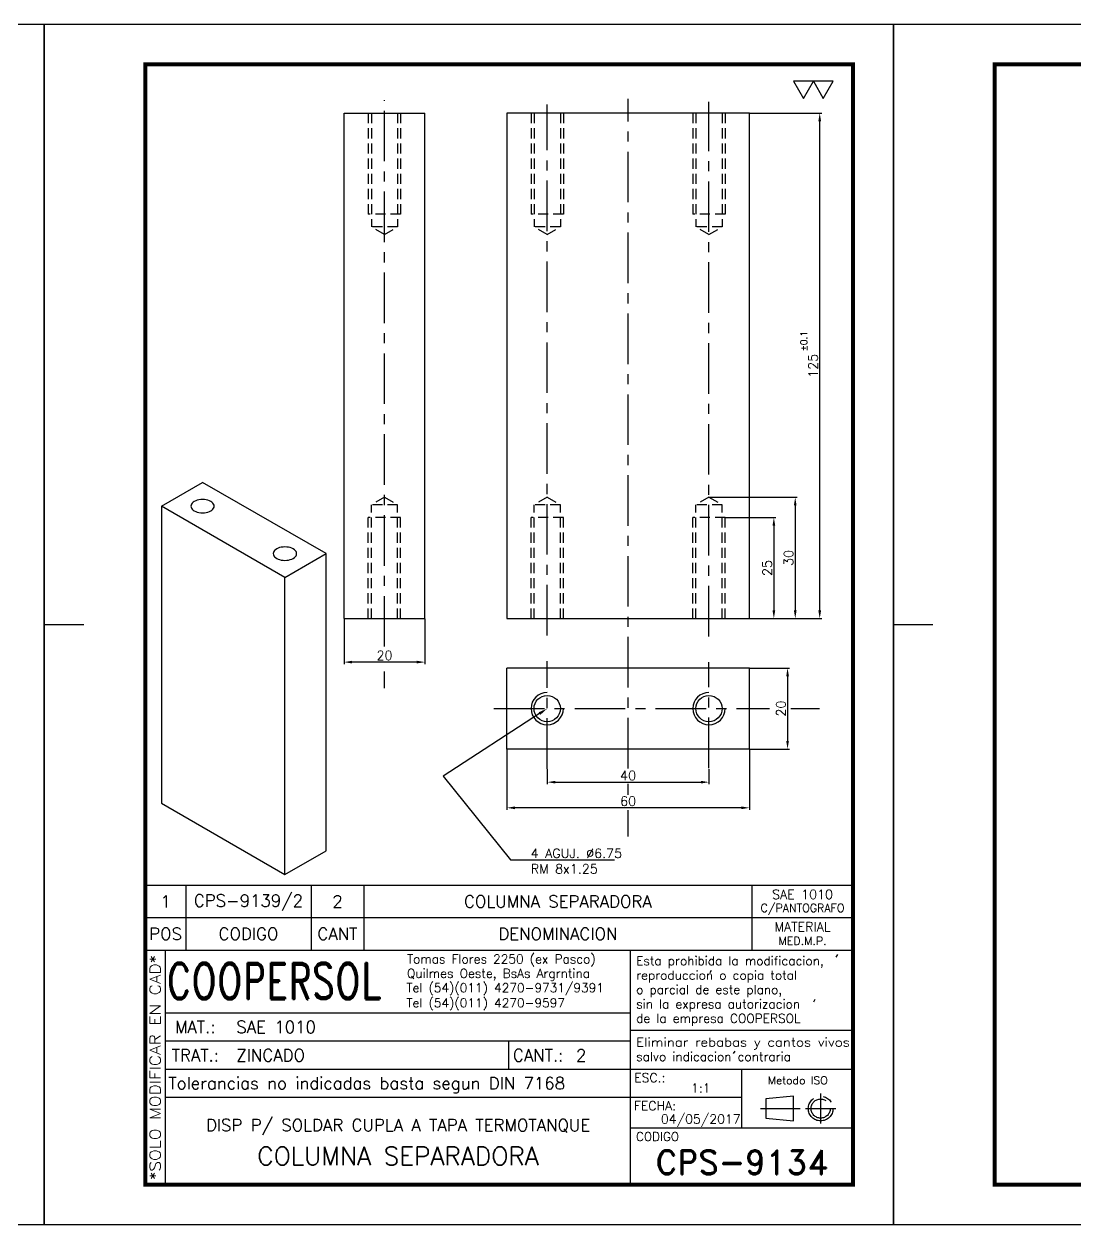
# Model space of a CAD drawing. Extents: x 0 to 3990, y 0 to 1744.
# Drawn here: x 2305 to 2564.9, y 891 to 1188 of the extents above; entities that cross this region are included whole.
import ezdxf
from ezdxf import colors
from ezdxf.entities.mleader import LeaderData, LeaderLine
from ezdxf.enums import TextEntityAlignment as Align
from ezdxf.math import Vec2, Vec3

# ---------------------------------------------------------------- set-up
doc = ezdxf.new("R2010")
doc.units = 0
doc.header["$LTSCALE"] = 10
doc.header["$MEASUREMENT"] = 0
doc.linetypes.add('CENTER', pattern=[2, 1.25, -0.25, 0.25, -0.25])
doc.linetypes.add('HIDDEN', pattern=[0.375, 0.25, -0.125])
doc.layers.get('0').update_dxf_attribs({"linetype": 'CONTINUOUS'})
doc.layers.get('DEFPOINTS').update_dxf_attribs({"linetype": 'CONTINUOUS'})
for name, color, linetype in [('0-CO', 3, 'CONTINUOUS'), ('1', 1, 'CENTER'), ('CL', 1, 'CENTER'), ('CO', 3, 'CONTINUOUS'), ('FI', 1, 'CONTINUOUS'), ('OC', 1, 'HIDDEN')]:
    doc.layers.add(name, color=color, linetype=linetype)
doc.styles.add('ROMAND', font='ROMAND')
doc.styles.add('ROMANS', font='ROMANS.SHX')
doc.dimstyles.new('1', dxfattribs={"dimtxt": 2.3, "dimasz": 2, "dimexe": 0.5, "dimexo": 0.0625, "dimgap": 0.5, "dimtad": 1, "dimdec": 4, "dimdsep": 46, "dimtxsty": 'ROMANS', "dimcen": -2, "dimclrt": 7, "dimadec": 0, "dimazin": 0, "dimtfac": 0.869565, "dimtdec": 4, "dimtmove": 0, "dimatfit": 3, "dimfxl": 1, "dimtolj": 1, "dimarcsym": 0})

# ---------------------------------------------------------------- blocks, each defined once
blk = doc.blocks.new('A4G')
blk.add_line((0, 148.5), (9.75, 148.5))
blk.add_lwpolyline([(0, 297), (210, 297), (210, 0), (0, 0)], close=True)
at = {"const_width": 1}
blk.add_lwpolyline([(25, 287), (200, 287), (200, 10), (25, 10)], close=True, dxfattribs=at)
blk = doc.blocks.new('*D7')
at = {"layer": 'CO', "color": 0, "lineweight": -2}
for p, q in [((2484.43, 1028.71), (2494.3, 1028.71)), ((2493.8, 1026.71), (2493.8, 1010.71)), ((2484.43, 1008.71), (2494.3, 1008.71))]:
    blk.add_line(p, q, dxfattribs=at)
at = {"layer": 'CO', "color": 0}
for points in [[(2493.47, 1026.71), (2494.14, 1026.71), (2493.8, 1028.71)], [(2493.47, 1010.71), (2494.14, 1010.71), (2493.8, 1008.71)]]:
    blk.add_solid(points, dxfattribs=at)
at = {"layer": 'DEFPOINTS', "color": 0}
for p in [(2484.37, 1028.71), (2484.37, 1008.71), (2493.8, 1008.71)]:
    blk.add_point(p, dxfattribs=at)
at = {"layer": 'CO', "color": 7, "insert": (2492.15, 1018.71), "char_height": 2.3, "attachment_point": 5, "rotation": 90, "style": 'ROMANS'}
blk.add_mtext('\\A1;20', dxfattribs=at)
blk = doc.blocks.new('*D8')
at = {"layer": 'CO', "color": 0, "lineweight": -2}
for p, q in [((2478.43, 1065.97), (2490.91, 1065.97)), ((2490.41, 1063.97), (2490.41, 1042.97)), ((2484.43, 1040.97), (2490.91, 1040.97))]:
    blk.add_line(p, q, dxfattribs=at)
at = {"layer": 'CO', "color": 0}
for points in [[(2490.08, 1063.97), (2490.75, 1063.97), (2490.41, 1065.97)], [(2490.08, 1042.97), (2490.75, 1042.97), (2490.41, 1040.97)]]:
    blk.add_solid(points, dxfattribs=at)
at = {"layer": 'DEFPOINTS', "color": 0}
for p in [(2478.37, 1065.97), (2484.37, 1040.97), (2490.41, 1040.97)]:
    blk.add_point(p, dxfattribs=at)
at = {"layer": 'CO', "color": 7, "insert": (2488.76, 1053.47), "char_height": 2.3, "attachment_point": 5, "rotation": 90, "style": 'ROMANS'}
blk.add_mtext('\\A1;25', dxfattribs=at)
blk = doc.blocks.new('*D9')
at = {"layer": 'CO', "color": 0, "lineweight": -2}
for p, q in [((2474.43, 1070.97), (2496.2, 1070.97)), ((2495.7, 1068.97), (2495.7, 1042.97)), ((2484.43, 1040.97), (2496.2, 1040.97))]:
    blk.add_line(p, q, dxfattribs=at)
at = {"layer": 'CO', "color": 0}
for points in [[(2495.37, 1068.97), (2496.03, 1068.97), (2495.7, 1070.97)], [(2495.37, 1042.97), (2496.03, 1042.97), (2495.7, 1040.97)]]:
    blk.add_solid(points, dxfattribs=at)
at = {"layer": 'DEFPOINTS', "color": 0}
for p in [(2474.37, 1070.97), (2484.37, 1040.97), (2495.7, 1040.97)]:
    blk.add_point(p, dxfattribs=at)
at = {"layer": 'CO', "color": 7, "insert": (2494.05, 1055.97), "char_height": 2.3, "attachment_point": 5, "rotation": 90, "style": 'ROMANS'}
blk.add_mtext('\\A1;30', dxfattribs=at)
blk = doc.blocks.new('*D10')
at = {"layer": 'CO', "color": 0, "lineweight": -2}
for p, q in [((2484.43, 1165.97), (2502.25, 1165.97)), ((2501.75, 1042.97), (2501.75, 1163.97)), ((2484.43, 1040.97), (2502.25, 1040.97))]:
    blk.add_line(p, q, dxfattribs=at)
at = {"layer": 'CO', "color": 0}
for points in [[(2501.42, 1163.97), (2502.09, 1163.97), (2501.75, 1165.97)], [(2501.42, 1042.97), (2502.09, 1042.97), (2501.75, 1040.97)]]:
    blk.add_solid(points, dxfattribs=at)
at = {"layer": 'DEFPOINTS', "color": 0}
for p in [(2484.37, 1165.97), (2501.75, 1165.97), (2484.37, 1040.97)]:
    blk.add_point(p, dxfattribs=at)
at = {"layer": 'CO', "color": 7, "insert": (2500.1, 1103.47), "char_height": 2.3, "attachment_point": 5, "rotation": 90, "style": 'ROMANS'}
blk.add_mtext('\\A1;125', dxfattribs=at)
blk = doc.blocks.new('*D11')
at = {"layer": 'CO', "color": 0, "lineweight": -2}
for p, q in [((2384.13, 1040.91), (2384.13, 1029.7)), ((2404.13, 1040.91), (2404.13, 1029.7)), ((2402.13, 1030.2), (2386.13, 1030.2))]:
    blk.add_line(p, q, dxfattribs=at)
at = {"layer": 'CO', "color": 0}
for points in [[(2386.13, 1030.53), (2386.13, 1029.87), (2384.13, 1030.2)], [(2402.13, 1030.53), (2402.13, 1029.87), (2404.13, 1030.2)]]:
    blk.add_solid(points, dxfattribs=at)
at = {"layer": 'DEFPOINTS', "color": 0}
for p in [(2384.13, 1040.97), (2404.13, 1040.97), (2384.13, 1030.2)]:
    blk.add_point(p, dxfattribs=at)
at = {"layer": 'CO', "color": 7, "insert": (2394.13, 1031.85), "char_height": 2.3, "attachment_point": 5, "style": 'ROMANS'}
blk.add_mtext('\\A1;20', dxfattribs=at)
blk = doc.blocks.new('*D12')
at = {"layer": 'CO', "color": 0, "lineweight": -2}
for p, q in [((2434.37, 1003.76), (2434.37, 1000.01)), ((2474.37, 1003.76), (2474.37, 1000.01)), ((2436.37, 1000.51), (2472.37, 1000.51))]:
    blk.add_line(p, q, dxfattribs=at)
at = {"layer": 'CO', "color": 0}
for points in [[(2436.37, 1000.84), (2436.37, 1000.18), (2434.37, 1000.51)], [(2472.37, 1000.84), (2472.37, 1000.18), (2474.37, 1000.51)]]:
    blk.add_solid(points, dxfattribs=at)
at = {"layer": 'DEFPOINTS', "color": 0}
for p in [(2434.37, 1003.82), (2474.37, 1003.82), (2474.37, 1000.51)]:
    blk.add_point(p, dxfattribs=at)
at = {"layer": 'CO', "color": 7, "insert": (2454.37, 1002.16), "char_height": 2.3, "attachment_point": 5, "style": 'ROMANS'}
blk.add_mtext('\\A1;40', dxfattribs=at)
blk = doc.blocks.new('*D13')
at = {"layer": 'CO', "color": 0, "lineweight": -2}
for p, q in [((2424.37, 1008.65), (2424.37, 993.67)), ((2484.37, 1008.65), (2484.37, 993.67)), ((2482.37, 994.17), (2426.37, 994.17))]:
    blk.add_line(p, q, dxfattribs=at)
at = {"layer": 'CO', "color": 0}
for points in [[(2426.37, 994.5), (2426.37, 993.83), (2424.37, 994.17)], [(2482.37, 994.5), (2482.37, 993.83), (2484.37, 994.17)]]:
    blk.add_solid(points, dxfattribs=at)
at = {"layer": 'DEFPOINTS', "color": 0}
for p in [(2424.37, 1008.71), (2484.37, 1008.71), (2424.37, 994.17)]:
    blk.add_point(p, dxfattribs=at)
at = {"layer": 'CO', "color": 7, "insert": (2454.37, 995.82), "char_height": 2.3, "attachment_point": 5, "style": 'ROMANS'}
blk.add_mtext('\\A1;60', dxfattribs=at)
blk = doc.blocks.new('A3G')
for p, q in [((235, 292), (235, 297)), ((0, 148.5), (9.75, 148.5)), ((235, 5), (235, 0))]:
    blk.add_line(p, q)
blk.add_lwpolyline([(0, 297), (420, 297), (420, 0), (0, 0)], close=True)
at = {"const_width": 1}
blk.add_lwpolyline([(25, 287), (410, 287), (410, 10), (25, 10)], close=True, dxfattribs=at)
blk = doc.blocks.new('LISPIE')
blk.add_line((0, 0), (0, 8))
at = {"layer": 'FI', "color": 7}
for p, q in [((0, 8), (175, 8)), ((10, 8), (10, 0)), ((41, 8), (41, 0)), ((54, 8), (54, 0)), ((150, 8), (150, 0))]:
    blk.add_line(p, q, dxfattribs=at)
at = {"style": 'ROMANS'}
for tag, height, p in [('MATERIAL', 2.3, (162.5, 5.75)), ('POS', 3, (5, 4)), ('CODIGO', 3, (25.5, 4)), ('CANT', 3, (47.5, 4)), ('DENOMINACION', 3, (102, 4)), ('MED.M.P.', 2, (162.5, 2.25))]:
    blk.add_attdef(tag, text='', height=height, dxfattribs=at).set_placement(p, align=Align.MIDDLE)
blk = doc.blocks.new('COOPERSOLROT-02')
for p, q in [((0, 58), (175, 58)), ((0, 0), (0, 58)), ((5, 0), (5, 58)), ((120, 0), (120, 58)), ((175, 0), (175, 58)), ((5, 42.5), (120, 42.5)), ((120, 38.19), (175, 38.19)), ((5, 35.5), (120, 35.5)), ((89.89, 28.5), (89.89, 35.5)), ((5, 28.5), (175, 28.5)), ((147.5, 14), (147.5, 28.5)), ((147.5, 21.5), (5, 21.5)), ((120, 14), (175, 14)), ((0, 0), (175, 0))]:
    blk.add_line(p, q)
at = {"color": 1, "linetype": 'CENTER'}
blk.add_line((166.98, 22.51), (166.98, 15.06), dxfattribs=at)
for points in [[(152.09, 18.79), (161.93, 18.79)], [(163.26, 18.79), (170.71, 18.79)]]:
    blk.add_lwpolyline(points, dxfattribs=at)
at = {"layer": '1'}
for points in [[(170.85, 56.26), (171.21, 56.85)], [(139.66, 52.43), (140.02, 53.02)], [(165.28, 45.22), (165.64, 45.81)], [(145.46, 32.42), (145.82, 33.01)]]:
    blk.add_lwpolyline(points, dxfattribs=at)
blk.add_lwpolyline([(160.25, 18.79), (160.25, 21.83), (153.47, 21.16), (153.47, 16.41), (160.25, 15.74)], close=True, dxfattribs=at)
for radius in [3.05, 2.37]:
    blk.add_circle((166.98, 18.79), radius, dxfattribs=at)
at = {"style": 'ROMANS', "width": 0.996387}
blk.add_text('*SOLO MODIFICAR EN CAD*', height=2.7, rotation=90, dxfattribs=at).set_placement((3.77, 1.09), (3.77, 56.81), align=Align.FIT)
at = {"style": 'ROMAND', "width": 0.75}
blk.add_text('COOPERSOL', height=9, dxfattribs=at).set_placement((5.26, 45.85))
at = {"style": 'ROMANS'}
for s, p in [('MAT.:', (7.32, 37.47)), ('TRAT.:', (6.5, 30.47)), ('CANT.:', (90.89, 30.47)), ('Tolerancias no indicadas basta segun DIN 7168', (5.7, 23.56))]:
    blk.add_text(s, height=3, dxfattribs=at).set_placement(p)
for tag, height, style, p in [('CONJUNTO', 2.3, 'ROMANS', (62.5, 17.5)), ('SUBCONJUNTO', 3, 'ROMANS', (62.5, 11.5)), ('DENOMINACION', 4.5, 'ROMANS', (62.5, 4.75)), ('COD-PLA', 6, 'ROMAND', (147.5, 5.5))]:
    blk.add_attdef(tag, text='', height=height, dxfattribs=dict(style=style)).set_placement(p, align=Align.MIDDLE)
at = {"layer": '1', "style": 'ROMANS'}
for s, height, p in [('Tomas Flores 2250 (ex Pasco)', 2.2, (64.69, 54.68)), ('Esta prohibida la modificacion,', 2.2, (121.36, 54.23)), ('Quilmes Oeste, BsAs Argrntina', 2.2, (64.69, 51.12)), ('reproduccion o copia total', 2.2, (121.36, 50.67)), ('Tel (54)(011) 4270-9731/9391', 2.2, (64.55, 47.56)), ('o parcial de este plano,', 2.2, (121.36, 47.11)), ('Tel (54)(011) 4270-9597', 2.2, (64.55, 43.83)), ('sin la expresa autorizacion ', 2.2, (121.36, 43.55)), ('de la empresa COOPERSOL', 2.2, (121.36, 39.99)), ('salvo indicacion contraria', 2.2, (121.36, 30.54)), ('ESC.:', 2.25, (120.89, 25.29)), ('FECHA:', 2.25, (120.81, 18.36)), ('CODIGO', 2.16, (121.33, 10.78))]:
    blk.add_text(s, height=height, dxfattribs=at).set_placement(p)
at = {"layer": '1', "style": 'ROMANS', "width": 0.96139}
blk.add_text('Eliminar rebabas y cantos vivos', height=2.2, dxfattribs=at).set_placement((121.34, 34.1), (174.21, 34.1), align=Align.FIT)
at = {"layer": '1', "style": 'ROMANS'}
blk.add_text('Metodo ISO', height=1.948, dxfattribs=at).set_placement((161.34, 25.77), align=Align.MIDDLE)
for tag, p in [('MAT', (22.51, 37.47)), ('TRAT', (22.51, 30.47)), ('CANT', (106.49, 30.47))]:
    blk.add_attdef(tag, p, '', height=3, dxfattribs=at)
for tag, p in [('ESC', (137.33, 22.73)), ('FECHA', (137.33, 15.06))]:
    blk.add_attdef(tag, text='', height=2.25, dxfattribs=at).set_placement(p, align=Align.CENTER)
blk = doc.blocks.new('TOL')
at = {"layer": '0-CO', "style": 'ROMANS'}
for tag, p in [('TOLSUP', (2.34, 3.94)), ('TOLINF', (2.34, 1.29))]:
    blk.add_attdef(tag, p, '', height=1.64, dxfattribs=at)

msp = doc.modelspace()

# ---------------------------------------------------------------- linework, layer by layer
for p, q in [((2384.13163, 1040.97008), (2384.13163, 1165.97008)), ((2384.13163, 1165.97008), (2404.13163, 1165.97008)), ((2404.13163, 1040.97008), (2404.13163, 1165.97008)), ((2424.36888, 1165.97008), (2424.36888, 1040.97008)), ((2484.36888, 1165.97008), (2424.36888, 1165.97008)), ((2484.36888, 1040.97008), (2484.36888, 1165.97008)), ((2384.13163, 1040.97008), (2404.13163, 1040.97008)), ((2424.36888, 1040.97008), (2484.36888, 1040.97008)), ((2424.36888, 1008.70796), (2424.36888, 1028.70796)), ((2484.36888, 1028.70796), (2424.36888, 1028.70796)), ((2484.36888, 1008.70796), (2484.36888, 1028.70796)), ((2484.36888, 1008.70796), (2424.36888, 1008.70796))]:
    msp.add_line(p, q)
for centre in [(2434.36888, 1018.70796), (2474.36888, 1018.70796)]:
    msp.add_circle(centre, 3.25)
at = {"layer": 'CL'}
for p, q in [((2394.13163, 1034.04216), (2394.13163, 1169.13885)), ((2434.36888, 1036.77172), (2434.36888, 1168.10708)), ((2454.36888, 1003.91958), (2454.36888, 1169.48277)), ((2474.36888, 1036.57023), (2474.36888, 1168.79492)), ((2394.13163, 1023.74876), (2394.13163, 1027.83828)), ((2434.36888, 1003.82431), (2434.36888, 1030.42149)), ((2474.36888, 1003.97602), (2474.36888, 1030.22)), ((2421.17006, 1018.70796), (2489.34971, 1018.70796)), ((2494.58412, 1018.70796), (2501.68796, 1018.70796)), ((2454.36888, 997.40988), (2454.36888, 1000.09737)), ((2454.36888, 987.06371), (2454.36888, 993.58766))]:
    msp.add_line(p, q, dxfattribs=at)
at = {"layer": 'CO'}
for points in [[(2497.74912, 1169.60654), (2500.19327, 1173.83994), (2495.30497, 1173.83994)], [(2502.63743, 1169.60654), (2505.08158, 1173.83994), (2500.19327, 1173.83994)]]:
    msp.add_lwpolyline(points, close=True, dxfattribs=at)
at = {"layer": 'FI'}
for p, q in [((2338.96657, 1068.77902), (2349.14891, 1074.65716)), ((2379.69593, 1057.02274), (2349.14891, 1074.65716)), ((2338.96657, 1068.77902), (2338.96657, 995.29034)), ((2369.51359, 1051.1446), (2338.96657, 1068.77902)), ((2369.51359, 1051.1446), (2379.69593, 1057.02274)), ((2379.69593, 983.53407), (2379.69593, 1057.02274)), ((2369.51359, 977.65593), (2369.51359, 1051.1446)), ((2338.96657, 995.29034), (2369.51359, 977.65593)), ((2369.51359, 977.65593), (2379.69593, 983.53407))]:
    msp.add_line(p, q, dxfattribs=at)
at = {"layer": 'FI', "flags": 128}
for points in [[(2347.11244, 1069.95464), (2346.81894, 1069.75626), (2346.58281, 1069.53382), (2346.40987, 1069.29278), (2346.30437, 1069.0391), (2346.26891, 1068.77902), (2346.30437, 1068.51893), (2346.40987, 1068.26525), (2346.58281, 1068.02422), (2346.81894, 1067.80177), (2347.11244, 1067.60339), (2347.45609, 1067.43395), (2347.84142, 1067.29764), (2348.25894, 1067.1978), (2348.69838, 1067.1369), (2349.14891, 1067.11643), (2349.59944, 1067.1369), (2350.03888, 1067.1978), (2350.45641, 1067.29764), (2350.84173, 1067.43395), (2351.18538, 1067.60339), (2351.47888, 1067.80177), (2351.71501, 1068.02422), (2351.88796, 1068.26525), (2351.99345, 1068.51893), (2352.02891, 1068.77902), (2351.99345, 1069.0391), (2351.88796, 1069.29278), (2351.71501, 1069.53382), (2351.47888, 1069.75626), (2351.18538, 1069.95464), (2350.84173, 1070.12408), (2350.45641, 1070.26039), (2350.03888, 1070.36023), (2349.59944, 1070.42114), (2349.14891, 1070.44161), (2348.69838, 1070.42114), (2348.25894, 1070.36023), (2347.84142, 1070.26039), (2347.45609, 1070.12408), (2347.11244, 1069.95464)], [(2367.47712, 1058.19837), (2367.18362, 1057.99999), (2366.94749, 1057.77754), (2366.77454, 1057.53651), (2366.66905, 1057.28283), (2366.63359, 1057.02274), (2366.66905, 1056.76265), (2366.77454, 1056.50897), (2366.94749, 1056.26794), (2367.18362, 1056.04549), (2367.47712, 1055.84711), (2367.82077, 1055.67768), (2368.2061, 1055.54136), (2368.62362, 1055.44152), (2369.06306, 1055.38062), (2369.51359, 1055.36015), (2369.96412, 1055.38062), (2370.40356, 1055.44152), (2370.82108, 1055.54136), (2371.20641, 1055.67768), (2371.55006, 1055.84711), (2371.84356, 1056.04549), (2372.07969, 1056.26794), (2372.25263, 1056.50897), (2372.35813, 1056.76265), (2372.39359, 1057.02274), (2372.35813, 1057.28283), (2372.25263, 1057.53651), (2372.07969, 1057.77754), (2371.84356, 1057.99999), (2371.55006, 1058.19837), (2371.20641, 1058.3678), (2370.82108, 1058.50412), (2370.40356, 1058.60396), (2369.96412, 1058.66486), (2369.51359, 1058.68533), (2369.06306, 1058.66486), (2368.62362, 1058.60396), (2368.2061, 1058.50412), (2367.82077, 1058.3678), (2367.47712, 1058.19837)]]:
    msp.add_lwpolyline(points, dxfattribs=at)
at = {"layer": 'FI'}
for centre in [(2434.36888, 1018.70796), (2474.36888, 1018.70796)]:
    msp.add_arc(centre, 4, 90, 0, dxfattribs=at)
at = {"layer": 'OC'}
for p, q in [((2390.13163, 1165.97008), (2390.13163, 1140.97008)), ((2390.88163, 1165.97008), (2390.88163, 1137.84647)), ((2397.38163, 1165.97008), (2397.38163, 1137.84647)), ((2398.13163, 1165.97008), (2398.13163, 1140.97008)), ((2430.36888, 1165.97008), (2430.36888, 1140.97008)), ((2431.11888, 1165.97008), (2431.11888, 1137.84647)), ((2437.61888, 1165.97008), (2437.61888, 1137.84647)), ((2438.36888, 1165.97008), (2438.36888, 1140.97008)), ((2470.36888, 1165.97008), (2470.36888, 1140.97008)), ((2471.11888, 1165.97008), (2471.11888, 1137.84647)), ((2477.61888, 1165.97008), (2477.61888, 1137.84647)), ((2478.36888, 1165.97008), (2478.36888, 1140.97008)), ((2398.13163, 1140.97008), (2390.13163, 1140.97008)), ((2438.36888, 1140.97008), (2430.36888, 1140.97008)), ((2478.36888, 1140.97008), (2470.36888, 1140.97008)), ((2394.13163, 1135.97008), (2390.88163, 1137.84647)), ((2397.38163, 1137.84647), (2390.88163, 1137.84647)), ((2394.13163, 1135.97008), (2397.38163, 1137.84647)), ((2434.36888, 1135.97008), (2431.11888, 1137.84647)), ((2437.61888, 1137.84647), (2431.11888, 1137.84647)), ((2434.36888, 1135.97008), (2437.61888, 1137.84647)), ((2474.36888, 1135.97008), (2471.11888, 1137.84647)), ((2477.61888, 1137.84647), (2471.11888, 1137.84647)), ((2474.36888, 1135.97008), (2477.61888, 1137.84647)), ((2394.13163, 1070.97008), (2390.88163, 1069.09369)), ((2394.13163, 1070.97008), (2397.38163, 1069.09369)), ((2434.36888, 1070.97008), (2431.11888, 1069.09369)), ((2434.36888, 1070.97008), (2437.61888, 1069.09369)), ((2474.36888, 1070.97008), (2471.11888, 1069.09369)), ((2474.36888, 1070.97008), (2477.61888, 1069.09369)), ((2390.88163, 1040.97008), (2390.88163, 1069.09369)), ((2397.38163, 1069.09369), (2390.88163, 1069.09369)), ((2397.38163, 1040.97008), (2397.38163, 1069.09369)), ((2431.11888, 1040.97008), (2431.11888, 1069.09369)), ((2437.61888, 1069.09369), (2431.11888, 1069.09369)), ((2437.61888, 1040.97008), (2437.61888, 1069.09369)), ((2471.11888, 1040.97008), (2471.11888, 1069.09369)), ((2477.61888, 1069.09369), (2471.11888, 1069.09369)), ((2477.61888, 1040.97008), (2477.61888, 1069.09369)), ((2390.13163, 1040.97008), (2390.13163, 1065.97008)), ((2398.13163, 1065.97008), (2390.13163, 1065.97008)), ((2398.13163, 1040.97008), (2398.13163, 1065.97008)), ((2430.36888, 1040.97008), (2430.36888, 1065.97008)), ((2438.36888, 1065.97008), (2430.36888, 1065.97008)), ((2438.36888, 1040.97008), (2438.36888, 1065.97008)), ((2470.36888, 1040.97008), (2470.36888, 1065.97008)), ((2478.36888, 1065.97008), (2470.36888, 1065.97008)), ((2478.36888, 1040.97008), (2478.36888, 1065.97008))]:
    msp.add_line(p, q, dxfattribs=at)

# ---------------------------------------------------------------- block references
for name, p in [('A4G', (2100, 891)), ('A4G', (2310, 891)), ('A3G', (2520, 891))]:
    msp.add_blockref(name, p)
for p, values in [((2335, 967), {'POS': '1', 'DENOMINACION': 'COLUMNA SEPARADORA', 'CANT': '2', 'CODIGO': 'CPS-9139/2', 'MED.M.P.': 'C/PANTOGRAFO', 'MATERIAL': 'SAE 1010'}), ((2335, 959), {'POS': 'POS', 'DENOMINACION': 'DENOMINACION', 'CANT': 'CANT', 'CODIGO': 'CODIGO', 'MED.M.P.': 'MED.M.P.', 'MATERIAL': 'MATERIAL'})]:
    msp.add_blockref('LISPIE', p).add_auto_attribs(values)
ref = msp.add_blockref('COOPERSOLROT-02', (2335, 901))
ref.add_attrib('COD-PLA', 'CPS-9134', dxfattribs={"height": 6, "style": 'ROMAND'}).set_placement((2482.5, 906.5), align=Align.MIDDLE)
ref.add_attrib('FECHA', '04/05/2017', dxfattribs={"layer": '1', "height": 2.25, "style": 'ROMANS'}).set_placement((2472.33468, 916.061), align=Align.CENTER)
ref.add_attrib('MAT', 'SAE 1010', (2357.50529, 938.46815), dxfattribs={"layer": '1', "height": 3, "style": 'ROMANS'})
ref.add_attrib('TRAT', 'ZINCADO', (2357.50529, 931.46815), dxfattribs={"layer": '1', "height": 3, "style": 'ROMANS'})
ref.add_attrib('ESC', '1:1', dxfattribs={"layer": '1', "height": 2.25, "style": 'ROMANS'}).set_placement((2472.33468, 923.72855), align=Align.CENTER)
ref.add_attrib('CANT', '2', (2441.49059, 931.46815), dxfattribs={"layer": '1', "height": 3, "style": 'ROMANS'})
ref.add_attrib('DENOMINACION', 'COLUMNA SEPARADORA', dxfattribs={"height": 4.5, "style": 'ROMANS'}).set_placement((2397.5, 908.03781), align=Align.MIDDLE)
ref.add_attrib('SUBCONJUNTO', 'DISP P/ SOLDAR CUPLA A TAPA TERMOTANQUE', dxfattribs={"height": 3, "style": 'ROMANS'}).set_placement((2397.5, 915.47785), align=Align.MIDDLE)
at = {"layer": 'CO'}
ref = msp.add_blockref('TOL', (2502.56222, 1104.68488), dxfattribs=dict(at, rotation=90))
ref.add_attrib('TOLSUP', '%%p0.1', (2498.62568, 1107.02937), dxfattribs={"layer": '0-CO', "height": 1.636364, "rotation": 90, "style": 'ROMANS'})

# ---------------------------------------------------------------- dimensions: what is measured, and where the dimension line sits
for base, p1, p2, picture, middle in [((2501.75472, 1165.97008), (2484.36888, 1040.97008), (2484.36888, 1165.97008), '*D10', (2500.10472, 1103.47008)), ((2495.70125, 1040.97008), (2474.36888, 1070.97008), (2484.36888, 1040.97008), '*D9', (2494.05125, 1055.97008)), ((2490.41491, 1040.97008), (2478.36888, 1065.97008), (2484.36888, 1040.97008), '*D8', (2488.76491, 1053.47008)), ((2493.80421, 1008.70796), (2484.36888, 1028.70796), (2484.36888, 1008.70796), '*D7', (2492.15421, 1018.70796))]:
    dim = msp.add_linear_dim(base=base, p1=p1, p2=p2, angle=90, dimstyle='1', dxfattribs=at)
    dim.commit()
    dim.dimension.update_dxf_attribs({"geometry": picture, "text_midpoint": middle})
for base, p1, p2, picture, middle in [((2384.13163, 1030.19873), (2404.13163, 1040.97008), (2384.13163, 1040.97008), '*D11', (2394.13163, 1031.84873)), ((2424.36888, 994.16647), (2484.36888, 1008.70796), (2424.36888, 1008.70796), '*D13', (2454.36888, 995.81647)), ((2474.36888, 1000.51034), (2434.36888, 1003.82431), (2474.36888, 1003.82431), '*D12', (2454.36888, 1002.16034))]:
    dim = msp.add_linear_dim(base=base, p1=p1, p2=p2, dimstyle='1', dxfattribs=at)
    dim.commit()
    dim.dimension.update_dxf_attribs({"geometry": picture, "text_midpoint": middle})

# ---------------------------------------------------------------- leaders
ml = msp.add_multileader_mtext('Standard', dxfattribs=at)
ml.set_content('4 AGUJ. %%C6.75\\PRM 8x1.25', color=7, style='ROMANS')
ml.set_leader_properties(color=256, linetype='ByLayer', lineweight=-1)
ml.build(insert=Vec2(0, 0))
ml.multileader.update_dxf_attribs({"text_left_attachment_type": 6, "text_right_attachment_type": 5, "dogleg_length": 4, "arrow_head_size": 2.3})
ctx = ml.context
ctx.base_point, ctx.char_height, ctx.arrow_head_size, ctx.landing_gap_size, ctx.plane_origin = Vec3(2429.30793, 981.29704), 2.3, 2.3, 1, Vec3(2434.36888, 1018.70796)
ctx.left_attachment, ctx.right_attachment = 6, 5
notes = []
notes.append((ctx, [(0, (1, 1, 0), (2425.30793, 981.29704), (1, 0), 4, [(0, [(2434.36888, 1018.70796), (2408.62126, 1001.95658)], 0, [])])]))
ctx.mtext.insert, ctx.mtext.flow_direction = Vec3(2430.30793, 984.05704), 5
for ctx, leaders in notes:
    for number, flags, end, landing, length, lines in leaders:
        leader = LeaderData()
        leader.index, (leader.has_last_leader_line, leader.has_dogleg_vector, leader.attachment_direction) = number, flags
        leader.last_leader_point, leader.dogleg_vector, leader.dogleg_length = Vec3(end), Vec3(landing), length
        for number, points, colour, breaks in lines:
            line = LeaderLine()
            line.index, line.vertices, line.color, line.breaks = number, Vec3.list(points), colors.encode_raw_color(colour), breaks
            leader.lines.append(line)
        ctx.leaders.append(leader)

doc.saveas('drawing.dxf')
